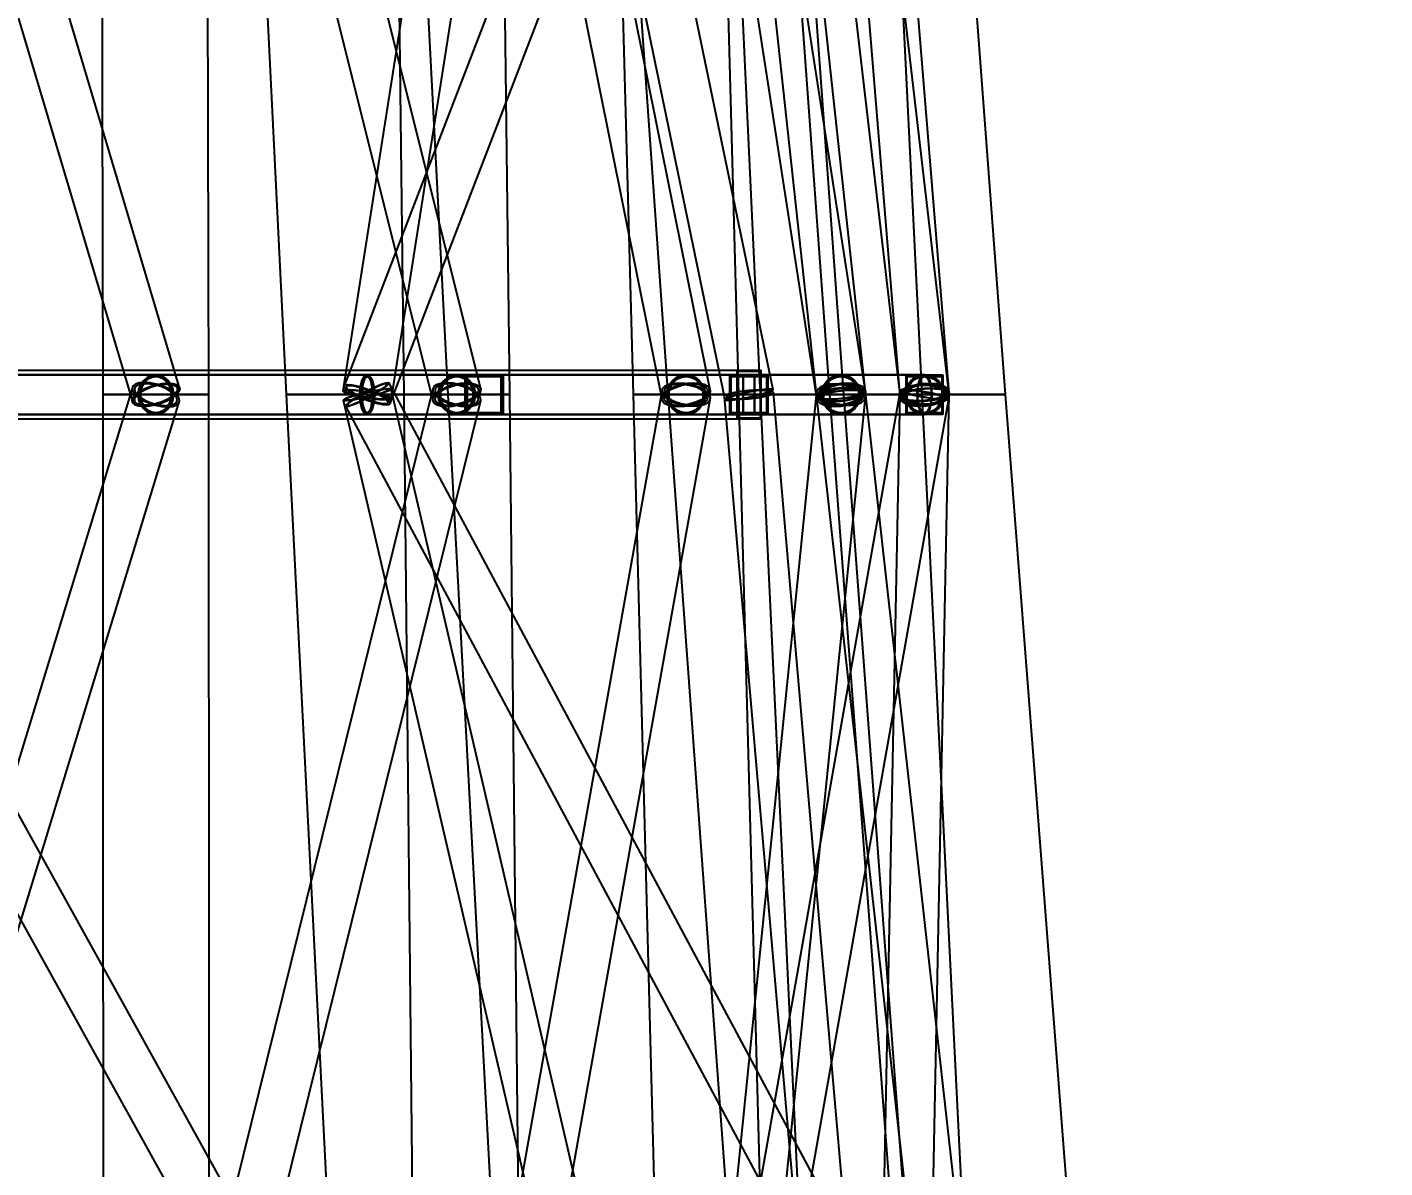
# Model space of a CAD drawing. Header units: millimetres. Extents: x -123812 to 252100, y -3000 to 639000.
# Drawn here: x 16293 to 30272, y 92040 to 103783 of the extents above; entities that cross this region are included whole.
import ezdxf

# ---------------------------------------------------------------- set-up
doc = ezdxf.new("R2010")
doc.units = ezdxf.units.MM
doc.layers.add('D-STR-DIM', color=7, linetype='Continuous', lineweight=13)
doc.layers.add('D-STR-STRC', color=7, linetype='Continuous', lineweight=25)
doc.styles.add('OpenSansCondensed-Light', font='OpenSansCondensed-Light.ttf')
doc.styles.add('TOWER_UNICODE', font='Arial Unicode.ttf')
doc.dimstyles.new('EZDXF', dxfattribs={"dimtxt": 0.25, "dimasz": 0.175, "dimexe": 0.375, "dimexo": 0.125, "dimgap": 0.1, "dimtad": 1, "dimlfac": 100, "dimzin": 12, "dimdsep": 46, "dimtxsty": 'OpenSansCondensed-Light', "dimblk": 'ARCHTICK', "dimcen": 2.5, "dimazin": 3, "dimtfac": 0.5, "dimtmove": 2, "dimatfit": 3})

# ---------------------------------------------------------------- blocks, each defined once
blk = doc.blocks.new('_ARCHTICK')
at = {"color": 0, "linetype": 'BYBLOCK', "const_width": 0.15}
blk.add_lwpolyline([(-0.5, -0.5), (0.5, 0.5)], dxfattribs=at)

msp = doc.modelspace()

# ---------------------------------------------------------------- linework, layer by layer
at = {"layer": 'D-STR-STRC'}
for points in [[(18295, 124949), (23475.3, 99949), (23483.8, 99943.7), (23508.7, 99942.2), (23548.2, 99944.6), (23599.7, 99950.8), (23659.7, 99960.3), (23724.1, 99972.6), (23788.5, 99986.7), (23848.5, 100001.7), (23900, 100016.7), (23939.6, 100030.4), (23964.4, 100042.1), (23972.9, 100051), (18792.5, 125051)], [(23466.9, 125038.7), (19543.7, 100038.7), (19552.3, 100028.6), (19577.4, 100016.5), (19617.2, 100003.4), (19669.2, 99990), (19729.8, 99977.3), (19794.7, 99966.1), (19859.7, 99957.2), (19920.2, 99951.3), (19972.2, 99948.7), (20012.1, 99949.5), (20037.1, 99953.9), (20045.7, 99961.3), (23968.9, 124961.3)], [(21705.4, 124973.3), (24421, 99973.3), (24429.6, 99963.6), (24454.8, 99956.5), (24494.9, 99952.3), (24547.3, 99951.3), (24608.2, 99953.7), (24673.5, 99959.2), (24738.9, 99967.5), (24799.8, 99978.1), (24852.1, 99990.1), (24892.2, 100002.8), (24917.5, 100015.3), (24926.1, 100026.7), (22210.5, 125026.7)], [(23230.1, 124980.7), (25279.3, 99980.7), (25287.9, 99963.9), (25313.2, 99949.6), (25353.5, 99938.7), (25405.9, 99931.9), (25467, 99929.8), (25532.5, 99932.5), (25598, 99939.8), (25659.1, 99951.2), (25711.6, 99965.9), (25751.8, 99983), (25777.1, 100001.2), (25785.7, 100019.3), (23736.5, 125019.3)], [(13650.5, 112440.1), (17373.6, 99940.1), (17381.2, 99915.3), (17405.1, 99896.3), (17443.5, 99884.3), (17493.9, 99880.2), (17552.7, 99884.3), (17616.1, 99896.3), (17679.6, 99915.3), (17738.9, 99940.1), (17790.1, 99969), (17829.6, 100000), (17854.7, 100031), (17863.7, 100059.9), (14140.7, 112559.9)], [(17343.7, 112438.9), (20470.1, 99938.9), (20485, 99913.5), (20515.7, 99894.1), (20560.2, 99881.9), (20615.2, 99877.7), (20677.2, 99881.9), (20741.9, 99894.1), (20804.8, 99913.5), (20861.8, 99938.9), (20908.8, 99968.3), (20942.7, 100000), (20961.3, 100031.7), (20963.1, 100061.1), (17836.8, 112561.1)], [(24372.7, 112589.9), (19557.3, 100089.9), (19562.1, 100073.4), (19582.9, 100051.9), (19618, 100026.9), (19665.2, 100000), (19721.3, 99973.1), (19782.3, 99948.1), (19844.2, 99926.6), (19902.7, 99910.1), (19953.8, 99899.7), (19994.1, 99896.2), (20020.9, 99899.7), (20032.2, 99910.1), (24847.6, 112410.1)], [(20319.3, 112438.4), (22831.6, 99938.4), (22852.6, 99912.9), (22888.8, 99893.4), (22937.8, 99881.1), (22996.3, 99876.9), (23060.4, 99881.1), (23125.5, 99893.4), (23187.3, 99912.9), (23241.6, 99938.4), (23284.7, 99968.1), (23313.6, 100000), (23326.4, 100031.9), (23322.2, 100061.6), (20809.8, 112561.6)], [(22483.8, 112468.4), (24421.9, 99968.4), (24431.1, 99938.9), (24456.8, 99913.5), (24497.3, 99894.1), (24549.7, 99881.9), (24610.7, 99877.7), (24675.9, 99881.9), (24740.9, 99894.1), (24801.4, 99913.5), (24853.1, 99938.9), (24892.6, 99968.4), (24917.2, 100000), (24925.2, 100031.6), (22987.1, 112531.6)], [(23822.4, 112469), (25280.4, 99969), (25293.4, 99940.2), (25322.6, 99915.4), (25366.2, 99896.4), (25421.1, 99884.4), (25483.6, 99880.3), (25549.4, 99884.4), (25614.1, 99896.4), (25673.2, 99915.4), (25722.7, 99940.2), (25759.3, 99969), (25780.4, 100000), (25784.6, 100031), (24326.6, 112531)], [(20668.9, 87620.9), (13739.3, 100120.9), (13733.2, 100125.2), (13712.3, 100120.9), (13678.1, 100108.4), (13632.9, 100088.5), (13579.8, 100062.6), (13522.4, 100032.4), (13464.7, 100000), (13410.5, 99967.6), (13363.5, 99937.4), (13327, 99911.5), (13303.5, 99891.6), (13294.5, 99879.1), (20224, 87379.1)], [(13516.9, 99796.8), (19794.7, 99796.8), (19809.1, 99803.7), (19822.4, 99824), (19833.9, 99856.3), (19842.7, 99898.4), (19848.3, 99947.4), (19850.2, 100000), (19848.3, 100052.6), (19842.7, 100101.6), (19833.9, 100143.7), (19822.4, 100176), (19809.1, 100196.3), (19794.7, 100203.2), (13516.9, 100203.2)], [(14045.1, 87437.6), (17863.5, 99937.6), (17855.9, 99967.7), (17832.2, 100000), (17794, 100032.3), (17743.8, 100062.4), (17685.1, 100088.3), (17621.8, 100108.1), (17558.3, 100120.6), (17499, 100124.9), (17447.8, 100120.6), (17408.2, 100108.1), (17383, 100088.3), (17373.8, 100062.4), (13555.5, 87562.4)], [(13859.3, 99796.8), (17618.6, 99796.8), (17662.6, 99803.7), (17703.7, 99824), (17738.9, 99856.3), (17765.9, 99898.4), (17782.9, 99947.4), (17788.7, 100000), (17782.9, 100052.6), (17765.9, 100101.6), (17738.9, 100143.7), (17703.7, 100176), (17662.6, 100196.3), (17618.6, 100203.2), (13859.3, 100203.2)], [(17870.1, 87438.8), (20963.1, 99938.8), (20961.6, 99968.3), (20943.4, 100000), (20909.7, 100031.7), (20862.9, 100061.2), (20806.1, 100086.5), (20743.2, 100105.9), (20678.5, 100118.1), (20616.3, 100122.3), (20561.1, 100118.1), (20516.4, 100105.9), (20485.3, 100086.5), (20470.1, 100061.2), (17377, 87561.2)], [(26709.4, 87618.8), (20019, 100118.8), (20009.5, 100123), (19985.4, 100118.8), (19948.3, 100106.5), (19900.7, 100087), (19845.8, 100061.5), (19787.5, 100031.8), (19729.7, 100000), (19676.3, 99968.2), (19631, 99938.5), (19596.9, 99913), (19576.2, 99893.5), (19570.4, 99881.2), (26260.7, 87381.2)], [(21100.2, 87469.4), (23327.4, 99969.4), (23315.9, 100000), (23288, 100030.6), (23245.7, 100059.1), (23192, 100083.6), (23130.4, 100102.4), (23065.1, 100114.2), (23000.7, 100118.2), (22941.4, 100114.2), (22891.4, 100102.4), (22854, 100083.6), (22831.8, 100059.1), (22826.4, 100030.6), (20599.1, 87530.6)], [(23662, 87470.8), (24925.7, 99970.8), (24922.2, 100000), (24901.7, 100029.2), (24865.6, 100056.3), (24816.4, 100079.6), (24757.6, 100097.5), (24692.9, 100108.8), (24627, 100112.6), (24564.2, 100108.8), (24508.9, 100097.5), (24464.8, 100079.6), (24434.9, 100056.3), (24421.3, 100029.2), (23157.6, 87529.2)], [(25534.2, 87500), (25786.3, 100000), (25775, 100027.4), (25747.2, 100052.9), (25704.8, 100074.9), (25650.6, 100091.7), (25588.4, 100102.3), (25522.4, 100105.9), (25457, 100102.3), (25396.8, 100091.7), (25345.9, 100074.9), (25307.7, 100052.9), (25284.8, 100027.4), (25278.7, 100000), (25026.7, 87500)], [(25858.5, 75057.1), (20042.2, 100057.1), (20033.7, 100061.1), (20009, 100061), (19969.7, 100056.7), (19918.4, 100048.5), (19858.8, 100037), (19794.7, 100023), (19730.7, 100007.5), (19671, 99991.4), (19619.7, 99975.9), (19580.4, 99962.1), (19555.7, 99950.8), (19547.3, 99942.9), (25363.6, 74942.9)], [(21365.9, 74956.4), (25782.7, 99956.4), (25774.2, 99965.7), (25749.2, 99977.2), (25709.4, 99990.4), (25657.6, 100004.1), (25597.3, 100017.7), (25532.5, 100030), (25467.8, 100040.2), (25407.4, 100047.7), (25355.6, 100052), (25315.8, 100052.7), (25290.8, 100049.9), (25282.3, 100043.6), (20865.5, 75043.6)], [(26148.3, 75021.4), (23977.2, 100021.4), (23968.6, 100031.7), (23943.3, 100039.9), (23903.1, 100045.3), (23850.7, 100047.7), (23789.6, 100046.8), (23724.1, 100042.7), (23658.6, 100035.7), (23597.6, 100026.3), (23545.2, 100015.1), (23504.9, 100002.9), (23479.7, 99990.4), (23471, 99978.6), (25642.1, 74978.6)], [(27720.4, 75026), (24926.1, 100026), (24917.5, 100043.5), (24892.2, 100057.9), (24852.1, 100068.4), (24799.8, 100074.3), (24738.9, 100075), (24673.5, 100070.7), (24608.2, 100061.6), (24547.3, 100048.2), (24495, 100031.6), (24454.8, 100012.8), (24429.6, 99993.2), (24421, 99974), (27215.3, 74974)]]:
    msp.add_lwpolyline(points, dxfattribs=at)
for points in [[(17046.1, 112500), (17073.3, 100000), (18163.9, 100000), (18134.4, 112500)], [(18343, 112500), (18960.7, 100000), (20628.7, 100000), (19977.9, 112500)], [(20020.4, 112500), (20171.3, 100000), (21261.9, 100000), (21108.7, 112500)], [(22008.5, 112500), (22890.2, 100000), (24558.1, 100000), (23643.4, 112500)], [(22191.3, 112500), (22531.6, 100000), (23622.2, 100000), (23279.6, 112500)], [(23257, 112500), (23839.6, 100000), (25507.5, 100000), (24892, 112500)], [(23792.7, 112500), (24698.5, 100000), (26366.5, 100000), (25427.6, 112500)], [(5244.4, 99750), (23849.1, 99750), (23849.1, 100250), (5244.4, 100250)], [(23849.1, 100250), (23599.1, 100250), (23599.1, 99750), (23849.1, 99750)], [(23843.1, 100238), (23605.1, 100238), (23605.1, 99762), (23843.1, 99762)], [(12242, 99800), (23781.9, 99800), (23781.9, 100200), (12242, 100200)], [(15628.8, 99800), (21180.4, 99800), (21180.4, 100200), (15628.8, 100200)], [(17829.6, 100000), (17790.1, 99969), (17738.9, 99940.1), (17679.6, 99915.3), (17616.1, 99896.3), (17552.7, 99884.3), (17493.9, 99880.2), (17443.5, 99884.3), (17405.1, 99896.3), (17381.2, 99915.3), (17373.6, 99940.1), (17382.6, 99969), (17407.7, 100000), (17447.2, 100031), (17498.3, 100059.9), (17557.7, 100084.7), (17621.2, 100103.7), (17684.5, 100115.7), (17743.4, 100119.8), (17793.7, 100115.7), (17832.2, 100103.7), (17856, 100084.7), (17863.7, 100059.9), (17854.7, 100031)], [(17405, 100000), (17443.3, 99967.7), (17493.5, 99937.6), (17552.2, 99911.7), (17615.5, 99891.9), (17678.9, 99879.4), (17738.3, 99875.1), (17789.5, 99879.4), (17829.1, 99891.9), (17854.3, 99911.7), (17863.5, 99937.6), (17855.9, 99967.7), (17832.2, 100000), (17794, 100032.3), (17743.8, 100062.4), (17685.1, 100088.3), (17621.8, 100108.1), (17558.3, 100120.6), (17499, 100124.9), (17447.8, 100120.6), (17408.2, 100108.1), (17383, 100088.3), (17373.8, 100062.4), (17381.3, 100032.3)], [(17808.8, 100000), (17773.2, 99972.1), (17727.1, 99946), (17673.6, 99923.6), (17616.3, 99906.5), (17559.2, 99895.7), (17506.2, 99892), (17460.8, 99895.7), (17426.1, 99906.5), (17404.6, 99923.6), (17397.7, 99946), (17405.8, 99972.1), (17428.4, 100000), (17464, 100027.9), (17510.2, 100054), (17563.7, 100076.4), (17621, 100093.5), (17678.1, 100104.3), (17731.1, 100108), (17776.5, 100104.3), (17811.1, 100093.5), (17832.7, 100076.4), (17839.6, 100054), (17831.5, 100027.9)], [(17426, 100000), (17460.5, 99970.9), (17505.8, 99943.7), (17558.7, 99920.4), (17615.8, 99902.5), (17673, 99891.2), (17726.5, 99887.4), (17772.7, 99891.2), (17808.4, 99902.5), (17831.1, 99920.4), (17839.4, 99943.7), (17832.6, 99970.9), (17811.2, 100000), (17776.7, 100029.1), (17731.5, 100056.3), (17678.5, 100079.6), (17621.5, 100097.5), (17564.3, 100108.8), (17510.7, 100112.6), (17464.6, 100108.8), (17428.9, 100097.5), (17406.2, 100079.6), (17397.9, 100056.3), (17404.7, 100029.1)], [(17437.3, 100000), (17443.5, 99947.4), (17461.6, 99898.4), (17490.4, 99856.3), (17528, 99824), (17571.7, 99803.7), (17618.6, 99796.8), (20716.6, 99796.8), (20763.5, 99803.7), (20807.3, 99824), (20844.8, 99856.3), (20873.7, 99898.4), (20891.8, 99947.4), (20897.9, 100000), (20891.8, 100052.6), (20873.7, 100101.6), (20844.8, 100143.7), (20807.3, 100176), (20763.5, 100196.3), (20716.6, 100203.2), (17618.6, 100203.2), (17571.7, 100196.3), (17528, 100176), (17490.4, 100143.7), (17461.6, 100101.6), (17443.5, 100052.6)], [(17800, 100000), (17793.8, 99947.4), (17775.7, 99898.4), (17746.9, 99856.3), (17709.3, 99824), (17665.6, 99803.7), (17618.6, 99796.8), (17571.7, 99803.7), (17528, 99824), (17490.4, 99856.3), (17461.6, 99898.4), (17443.5, 99947.4), (17437.3, 100000), (17443.5, 100052.6), (17461.6, 100101.6), (17490.4, 100143.7), (17528, 100176), (17571.7, 100196.3), (17618.6, 100203.2), (17665.6, 100196.3), (17709.3, 100176), (17746.9, 100143.7), (17775.7, 100101.6), (17793.8, 100052.6)], [(17788.7, 100000), (17782.9, 99947.4), (17765.9, 99898.4), (17738.9, 99856.3), (17703.7, 99824), (17662.6, 99803.7), (17618.6, 99796.8), (17574.6, 99803.7), (17533.6, 99824), (17498.4, 99856.3), (17471.4, 99898.4), (17454.4, 99947.4), (17448.6, 100000), (17454.4, 100052.6), (17471.4, 100101.6), (17498.4, 100143.7), (17533.6, 100176), (17574.6, 100196.3), (17618.6, 100203.2), (17662.6, 100196.3), (17703.7, 100176), (17738.9, 100143.7), (17765.9, 100101.6), (17782.9, 100052.6)], [(17785.7, 100000), (17780, 99951.5), (17763.3, 99906.4), (17736.8, 99867.6), (17702.2, 99837.9), (17661.9, 99819.2), (17618.6, 99812.8), (17575.4, 99819.2), (17535.1, 99837.9), (17500.5, 99867.6), (17473.9, 99906.4), (17457.3, 99951.5), (17451.6, 100000), (17457.3, 100048.5), (17473.9, 100093.6), (17500.5, 100132.4), (17535.1, 100162.1), (17575.4, 100180.8), (17618.6, 100187.2), (17661.9, 100180.8), (17702.2, 100162.1), (17736.8, 100132.4), (17763.3, 100093.6), (17780, 100048.5)], [(17775.3, 100000), (17770, 99951.5), (17754.3, 99906.4), (17729.4, 99867.6), (17697, 99837.9), (17659.2, 99819.2), (17618.6, 99812.8), (17578.1, 99819.2), (17540.3, 99837.9), (17507.9, 99867.6), (17483, 99906.4), (17467.3, 99951.5), (17462, 100000), (17467.3, 100048.5), (17483, 100093.6), (17507.9, 100132.4), (17540.3, 100162.1), (17578.1, 100180.8), (17618.6, 100187.2), (17659.2, 100180.8), (17697, 100162.1), (17729.4, 100132.4), (17754.3, 100093.6), (17770, 100048.5)], [(19924.2, 100000), (19971.4, 99973.1), (20006.6, 99948.1), (20027.3, 99926.6), (20032.2, 99910.1), (20020.9, 99899.7), (19994.1, 99896.2), (19953.8, 99899.7), (19902.7, 99910.1), (19844.2, 99926.6), (19782.3, 99948.1), (19721.3, 99973.1), (19665.2, 100000), (19618, 100026.9), (19582.9, 100051.9), (19562.1, 100073.4), (19557.3, 100089.9), (19568.6, 100100.3), (19595.3, 100103.8), (19635.6, 100100.3), (19686.7, 100089.9), (19745.2, 100073.4), (19807.1, 100051.9), (19868.2, 100026.9)], [(19729.7, 100000), (19676.3, 99968.2), (19631, 99938.5), (19596.9, 99913), (19576.2, 99893.5), (19570.4, 99881.2), (19579.9, 99877), (19604, 99881.2), (19641.2, 99893.5), (19688.8, 99913), (19743.6, 99938.5), (19801.9, 99968.2), (19859.7, 100000), (19913.1, 100031.8), (19958.4, 100061.5), (19992.6, 100087), (20013.2, 100106.5), (20019, 100118.8), (20009.5, 100123), (19985.4, 100118.8), (19948.3, 100106.5), (19900.7, 100087), (19845.8, 100061.5), (19787.5, 100031.8)], [(19911.5, 100000), (19954, 99975.8), (19985.7, 99953.2), (20004.4, 99933.8), (20008.8, 99918.9), (19998.6, 99909.6), (19974.5, 99906.4), (19938.2, 99909.6), (19892.1, 99918.9), (19839.3, 99933.8), (19783.5, 99953.2), (19728.5, 99975.8), (19678, 100000), (19635.4, 100024.2), (19603.7, 100046.8), (19585, 100066.2), (19580.6, 100081.1), (19590.8, 100090.4), (19614.9, 100093.6), (19651.2, 100090.4), (19697.4, 100081.1), (19750.1, 100066.2), (19805.9, 100046.8), (19860.9, 100024.2)], [(19736.1, 100000), (19688, 99971.3), (19647.1, 99944.5), (19616.3, 99921.6), (19597.7, 99903.9), (19592.5, 99892.9), (19601, 99889.1), (19622.8, 99892.9), (19656.3, 99903.9), (19699.2, 99921.6), (19748.6, 99944.5), (19801.2, 99971.3), (19853.3, 100000), (19901.4, 100028.7), (19942.3, 100055.5), (19973.1, 100078.4), (19991.7, 100096.1), (19997, 100107.1), (19988.4, 100110.9), (19966.6, 100107.1), (19933.1, 100096.1), (19890.2, 100078.4), (19840.8, 100055.5), (19788.2, 100028.7)], [(19718.5, 100000), (19721.1, 99947.4), (19728.7, 99898.4), (19740.8, 99856.3), (19756.6, 99824), (19775, 99803.7), (19794.7, 99796.8), (25532.5, 99796.8), (25552.2, 99803.7), (25570.6, 99824), (25586.4, 99856.3), (25598.5, 99898.4), (25606.1, 99947.4), (25608.7, 100000), (25606.1, 100052.6), (25598.5, 100101.6), (25586.4, 100143.7), (25570.6, 100176), (25552.2, 100196.3), (25532.5, 100203.2), (19794.7, 100203.2), (19775, 100196.3), (19756.6, 100176), (19740.8, 100143.7), (19728.7, 100101.6), (19721.1, 100052.6)], [(19870.9, 100000), (19868.3, 99947.4), (19860.7, 99898.4), (19848.6, 99856.3), (19832.8, 99824), (19814.4, 99803.7), (19794.7, 99796.8), (19775, 99803.7), (19756.6, 99824), (19740.8, 99856.3), (19728.7, 99898.4), (19721.1, 99947.4), (19718.5, 100000), (19721.1, 100052.6), (19728.7, 100101.6), (19740.8, 100143.7), (19756.6, 100176), (19775, 100196.3), (19794.7, 100203.2), (19814.4, 100196.3), (19832.8, 100176), (19848.6, 100143.7), (19860.7, 100101.6), (19868.3, 100052.6)], [(19864.9, 100000), (19862.5, 99951.5), (19855.5, 99906.4), (19844.3, 99867.6), (19829.8, 99837.9), (19812.9, 99819.2), (19794.7, 99812.8), (19776.5, 99819.2), (19759.6, 99837.9), (19745.1, 99867.6), (19733.9, 99906.4), (19726.9, 99951.5), (19724.5, 100000), (19726.9, 100048.5), (19733.9, 100093.6), (19745.1, 100132.4), (19759.6, 100162.1), (19776.5, 100180.8), (19794.7, 100187.2), (19812.9, 100180.8), (19829.8, 100162.1), (19844.3, 100132.4), (19855.5, 100093.6), (19862.5, 100048.5)], [(19850.2, 100000), (19848.3, 99947.4), (19842.7, 99898.4), (19833.9, 99856.3), (19822.4, 99824), (19809.1, 99803.7), (19794.7, 99796.8), (19780.4, 99803.7), (19767, 99824), (19755.5, 99856.3), (19746.7, 99898.4), (19741.1, 99947.4), (19739.3, 100000), (19741.1, 100052.6), (19746.7, 100101.6), (19755.5, 100143.7), (19767, 100176), (19780.4, 100196.3), (19794.7, 100203.2), (19809.1, 100196.3), (19822.4, 100176), (19833.9, 100143.7), (19842.7, 100101.6), (19848.3, 100052.6)], [(19845.8, 100000), (19844.1, 99951.5), (19839, 99906.4), (19830.8, 99867.6), (19820.3, 99837.9), (19807.9, 99819.2), (19794.7, 99812.8), (19781.5, 99819.2), (19769.2, 99837.9), (19758.6, 99867.6), (19750.5, 99906.4), (19745.4, 99951.5), (19743.6, 100000), (19745.4, 100048.5), (19750.5, 100093.6), (19758.6, 100132.4), (19769.2, 100162.1), (19781.5, 100180.8), (19794.7, 100187.2), (19807.9, 100180.8), (19820.3, 100162.1), (19830.8, 100132.4), (19839, 100093.6), (19844.1, 100048.5)], [(20489.8, 100000), (20523.5, 99968.3), (20570.3, 99938.8), (20627.1, 99913.5), (20690, 99894.1), (20754.7, 99881.9), (20816.8, 99877.7), (20872.1, 99881.9), (20916.8, 99894.1), (20947.8, 99913.5), (20963.1, 99938.8), (20961.6, 99968.3), (20943.4, 100000), (20909.7, 100031.7), (20862.9, 100061.2), (20806.1, 100086.5), (20743.2, 100105.9), (20678.5, 100118.1), (20616.3, 100122.3), (20561.1, 100118.1), (20516.4, 100105.9), (20485.3, 100086.5), (20470.1, 100061.2), (20471.6, 100031.7)], [(20942.7, 100000), (20908.8, 99968.3), (20861.8, 99938.9), (20804.8, 99913.5), (20741.9, 99894.1), (20677.2, 99881.9), (20615.2, 99877.7), (20560.2, 99881.9), (20515.7, 99894.1), (20485, 99913.5), (20470.1, 99938.9), (20471.9, 99968.3), (20490.5, 100000), (20524.4, 100031.7), (20571.4, 100061.1), (20628.4, 100086.5), (20691.3, 100105.9), (20756, 100118.1), (20818, 100122.3), (20873, 100118.1), (20917.5, 100105.9), (20948.2, 100086.5), (20963.1, 100061.1), (20961.3, 100031.7)], [(20512.1, 100000), (20542.5, 99971.5), (20584.7, 99944.9), (20635.9, 99922), (20692.6, 99904.5), (20751, 99893.5), (20807, 99889.7), (20856.8, 99893.5), (20897.1, 99904.5), (20925.1, 99922), (20938.9, 99944.9), (20937.5, 99971.5), (20921.1, 100000), (20890.7, 100028.5), (20848.5, 100055.1), (20797.3, 100078), (20740.6, 100095.5), (20682.2, 100106.5), (20626.2, 100110.3), (20576.4, 100106.5), (20536.1, 100095.5), (20508.1, 100078), (20494.3, 100055.1), (20495.7, 100028.5)], [(20920.5, 100000), (20889.9, 99971.5), (20847.5, 99944.9), (20796.1, 99922), (20739.4, 99904.5), (20681.1, 99893.5), (20625.2, 99889.7), (20575.5, 99893.5), (20535.5, 99904.5), (20507.8, 99922), (20494.3, 99944.9), (20496, 99971.5), (20512.7, 100000), (20543.3, 100028.5), (20585.7, 100055.1), (20637, 100078), (20693.8, 100095.5), (20752.1, 100106.5), (20808, 100110.3), (20857.6, 100106.5), (20897.7, 100095.5), (20925.4, 100078), (20938.9, 100055.1), (20937.2, 100028.5)], [(20526.2, 100000), (20532.7, 99947.4), (20551.7, 99898.4), (20582, 99856.3), (20621.4, 99824), (20667.3, 99803.7), (20716.6, 99796.8), (23076.9, 99796.8), (23126.2, 99803.7), (23172.1, 99824), (23211.5, 99856.3), (23241.8, 99898.4), (23260.8, 99947.4), (23267.3, 100000), (23260.8, 100052.6), (23241.8, 100101.6), (23211.5, 100143.7), (23172.1, 100176), (23126.2, 100196.3), (23076.9, 100203.2), (20716.6, 100203.2), (20667.3, 100196.3), (20621.4, 100176), (20582, 100143.7), (20551.7, 100101.6), (20532.7, 100052.6)], [(20907, 100000), (20900.5, 99947.4), (20881.5, 99898.4), (20851.2, 99856.3), (20811.8, 99824), (20765.9, 99803.7), (20716.6, 99796.8), (20667.3, 99803.7), (20621.4, 99824), (20582, 99856.3), (20551.7, 99898.4), (20532.7, 99947.4), (20526.2, 100000), (20532.7, 100052.6), (20551.7, 100101.6), (20582, 100143.7), (20621.4, 100176), (20667.3, 100196.3), (20716.6, 100203.2), (20765.9, 100196.3), (20811.8, 100176), (20851.2, 100143.7), (20881.5, 100101.6), (20900.5, 100052.6)], [(20897.9, 100000), (20891.8, 99947.4), (20873.7, 99898.4), (20844.8, 99856.3), (20807.3, 99824), (20763.5, 99803.7), (20716.6, 99796.8), (20669.7, 99803.7), (20625.9, 99824), (20588.4, 99856.3), (20559.5, 99898.4), (20541.4, 99947.4), (20535.2, 100000), (20541.4, 100052.6), (20559.5, 100101.6), (20588.4, 100143.7), (20625.9, 100176), (20669.7, 100196.3), (20716.6, 100203.2), (20763.5, 100196.3), (20807.3, 100176), (20844.8, 100143.7), (20873.7, 100101.6), (20891.8, 100052.6)], [(20892, 100000), (20886, 99951.5), (20868.5, 99906.4), (20840.6, 99867.6), (20804.3, 99837.9), (20762, 99819.2), (20716.6, 99812.8), (20671.2, 99819.2), (20628.9, 99837.9), (20592.6, 99867.6), (20564.7, 99906.4), (20547.2, 99951.5), (20541.2, 100000), (20547.2, 100048.5), (20564.7, 100093.6), (20592.6, 100132.4), (20628.9, 100162.1), (20671.2, 100180.8), (20716.6, 100187.2), (20762, 100180.8), (20804.3, 100162.1), (20840.6, 100132.4), (20868.5, 100093.6), (20886, 100048.5)], [(20883.7, 100000), (20878, 99951.5), (20861.3, 99906.4), (20834.7, 99867.6), (20800.1, 99837.9), (20759.8, 99819.2), (20716.6, 99812.8), (20673.4, 99819.2), (20633.1, 99837.9), (20598.5, 99867.6), (20571.9, 99906.4), (20555.2, 99951.5), (20549.5, 100000), (20555.2, 100048.5), (20571.9, 100093.6), (20598.5, 100132.4), (20633.1, 100162.1), (20673.4, 100180.8), (20716.6, 100187.2), (20759.8, 100180.8), (20800.1, 100162.1), (20834.7, 100132.4), (20861.3, 100093.6), (20878, 100048.5)], [(20804.2, 99800), (23918.8, 99800), (23918.8, 100200), (20804.2, 100200)], [(20804.2, 100200), (21193.6, 100200), (21193.6, 99800), (20804.2, 99800)], [(20810.6, 99800), (25720.8, 99800), (25720.8, 100200), (20810.6, 100200)], [(20810.6, 100200), (21187.2, 100200), (21187.2, 99800), (20810.6, 99800)], [(20815.9, 100188), (21181.9, 100188), (21181.9, 99812), (20815.9, 99812)], [(20817.4, 100200), (21180.4, 100200), (21180.4, 99800), (20817.4, 99800)], [(20821.9, 100188), (21175.9, 100188), (21175.9, 99812), (20821.9, 99812)], [(20828.3, 100188), (21169.5, 100188), (21169.5, 99812), (20828.3, 99812)], [(22837.9, 100000), (22865.8, 99969.4), (22908.1, 99940.9), (22961.8, 99916.4), (23023.4, 99897.6), (23088.7, 99885.8), (23153.1, 99881.8), (23212.4, 99885.8), (23262.4, 99897.6), (23299.8, 99916.4), (23322, 99940.9), (23327.4, 99969.4), (23315.9, 100000), (23288, 100030.6), (23245.7, 100059.1), (23192, 100083.6), (23130.4, 100102.4), (23065.1, 100114.2), (23000.7, 100118.2), (22941.4, 100114.2), (22891.4, 100102.4), (22854, 100083.6), (22831.8, 100059.1), (22826.4, 100030.6)], [(23313.6, 100000), (23284.7, 99968.1), (23241.6, 99938.4), (23187.3, 99912.9), (23125.5, 99893.4), (23060.4, 99881.1), (22996.3, 99876.9), (22937.8, 99881.1), (22888.8, 99893.4), (22852.6, 99912.9), (22831.6, 99938.4), (22827.4, 99968.1), (22840.2, 100000), (22869.1, 100031.9), (22912.2, 100061.6), (22966.5, 100087.1), (23028.3, 100106.6), (23093.4, 100118.9), (23157.5, 100123.1), (23216, 100118.9), (23265, 100106.6), (23301.2, 100087.1), (23322.2, 100061.6), (23326.4, 100031.9)], [(22861.5, 100000), (22886.6, 99972.4), (22924.7, 99946.7), (22973.1, 99924.7), (23028.7, 99907.7), (23087.5, 99897.1), (23145.6, 99893.4), (23199, 99897.1), (23244.1, 99907.7), (23277.8, 99924.7), (23297.8, 99946.7), (23302.8, 99972.4), (23292.3, 100000), (23267.2, 100027.6), (23229.1, 100053.3), (23180.7, 100075.3), (23125.1, 100092.3), (23066.3, 100102.9), (23008.2, 100106.6), (22954.8, 100102.9), (22909.7, 100092.3), (22876, 100075.3), (22856, 100053.3), (22851, 100027.6)], [(23290.3, 100000), (23264.2, 99971.3), (23225.4, 99944.5), (23176.5, 99921.5), (23120.7, 99903.9), (23062, 99892.8), (23004.3, 99889), (22951.5, 99892.8), (22907.3, 99903.9), (22874.6, 99921.5), (22855.8, 99944.5), (22852, 99971.3), (22863.5, 100000), (22889.6, 100028.7), (22928.4, 100055.5), (22977.4, 100078.5), (23033.1, 100096.1), (23091.8, 100107.2), (23149.5, 100111), (23202.3, 100107.2), (23246.5, 100096.1), (23279.2, 100078.5), (23298, 100055.5), (23301.8, 100028.7)], [(22879.9, 100000), (22886.6, 99947.4), (22906.3, 99898.4), (22937.6, 99856.3), (22978.4, 99824), (23025.9, 99803.7), (23076.9, 99796.8), (24673.5, 99796.8), (24724.5, 99803.7), (24772, 99824), (24812.8, 99856.3), (24844.2, 99898.4), (24863.8, 99947.4), (24870.6, 100000), (24863.8, 100052.6), (24844.2, 100101.6), (24812.8, 100143.7), (24772, 100176), (24724.5, 100196.3), (24673.5, 100203.2), (23076.9, 100203.2), (23025.9, 100196.3), (22978.4, 100176), (22937.6, 100143.7), (22906.3, 100101.6), (22886.6, 100052.6)], [(23273.9, 100000), (23267.2, 99947.4), (23247.5, 99898.4), (23216.2, 99856.3), (23175.4, 99824), (23127.9, 99803.7), (23076.9, 99796.8), (23025.9, 99803.7), (22978.4, 99824), (22937.6, 99856.3), (22906.3, 99898.4), (22886.6, 99947.4), (22879.9, 100000), (22886.6, 100052.6), (22906.3, 100101.6), (22937.6, 100143.7), (22978.4, 100176), (23025.9, 100196.3), (23076.9, 100203.2), (23127.9, 100196.3), (23175.4, 100176), (23216.2, 100143.7), (23247.5, 100101.6), (23267.2, 100052.6)], [(23267.3, 100000), (23260.8, 99947.4), (23241.8, 99898.4), (23211.5, 99856.3), (23172.1, 99824), (23126.2, 99803.7), (23076.9, 99796.8), (23027.6, 99803.7), (22981.7, 99824), (22942.3, 99856.3), (22912, 99898.4), (22893, 99947.4), (22886.5, 100000), (22893, 100052.6), (22912, 100101.6), (22942.3, 100143.7), (22981.7, 100176), (23027.6, 100196.3), (23076.9, 100203.2), (23126.2, 100196.3), (23172.1, 100176), (23211.5, 100143.7), (23241.8, 100101.6), (23260.8, 100052.6)], [(23258.4, 100000), (23252.2, 99951.5), (23234.1, 99906.4), (23205.2, 99867.6), (23167.7, 99837.9), (23123.9, 99819.2), (23076.9, 99812.8), (23029.9, 99819.2), (22986.1, 99837.9), (22948.6, 99867.6), (22919.7, 99906.4), (22901.6, 99951.5), (22895.4, 100000), (22901.6, 100048.5), (22919.7, 100093.6), (22948.6, 100132.4), (22986.1, 100162.1), (23029.9, 100180.8), (23076.9, 100187.2), (23123.9, 100180.8), (23167.7, 100162.1), (23205.2, 100132.4), (23234.1, 100093.6), (23252.2, 100048.5)], [(23252.3, 100000), (23246.3, 99951.5), (23228.8, 99906.4), (23200.9, 99867.6), (23164.6, 99837.9), (23122.3, 99819.2), (23076.9, 99812.8), (23031.5, 99819.2), (22989.2, 99837.9), (22952.9, 99867.6), (22925, 99906.4), (22907.5, 99951.5), (22901.5, 100000), (22907.5, 100048.5), (22925, 100093.6), (22952.9, 100132.4), (22989.2, 100162.1), (23031.5, 100180.8), (23076.9, 100187.2), (23122.3, 100180.8), (23164.6, 100162.1), (23200.9, 100132.4), (23228.8, 100093.6), (23246.3, 100048.5)], [(23529.4, 100200), (23918.8, 100200), (23918.8, 99800), (23529.4, 99800)], [(23541.1, 100188), (23907.2, 100188), (23907.2, 99812), (23541.1, 99812)], [(23666.3, 100200), (23781.9, 100200), (23781.9, 99800), (23666.3, 99800)], [(23669.8, 100188), (23778.5, 100188), (23778.5, 99812), (23669.8, 99812)], [(24424.9, 100000), (24445.4, 99970.8), (24481.5, 99943.7), (24530.6, 99920.4), (24589.5, 99902.5), (24654.1, 99891.2), (24720.1, 99887.4), (24782.8, 99891.2), (24838.1, 99902.5), (24882.2, 99920.4), (24912.1, 99943.7), (24925.7, 99970.8), (24922.2, 100000), (24901.7, 100029.2), (24865.6, 100056.3), (24816.4, 100079.6), (24757.6, 100097.5), (24692.9, 100108.8), (24627, 100112.6), (24564.2, 100108.8), (24508.9, 100097.5), (24464.8, 100079.6), (24434.9, 100056.3), (24421.3, 100029.2)], [(24917.2, 100000), (24892.6, 99968.4), (24853.1, 99938.9), (24801.4, 99913.5), (24740.9, 99894.1), (24675.9, 99881.9), (24610.7, 99877.7), (24549.7, 99881.9), (24497.3, 99894.1), (24456.8, 99913.5), (24431.1, 99938.9), (24421.9, 99968.4), (24429.9, 100000), (24454.4, 100031.6), (24493.9, 100061.1), (24545.7, 100086.5), (24606.1, 100105.9), (24671.2, 100118.1), (24736.4, 100122.3), (24797.3, 100118.1), (24849.8, 100105.9), (24890.3, 100086.5), (24916, 100061.1), (24925.2, 100031.6)], [(24449.4, 100000), (24467.9, 99973.7), (24500.4, 99949.2), (24544.7, 99928.2), (24597.8, 99912.1), (24656, 99901.9), (24715.5, 99898.5), (24772.1, 99901.9), (24821.9, 99912.1), (24861.7, 99928.2), (24888.6, 99949.2), (24900.9, 99973.7), (24897.7, 100000), (24879.2, 100026.3), (24846.7, 100050.8), (24802.4, 100071.8), (24749.3, 100087.9), (24691, 100098.1), (24631.6, 100101.5), (24575, 100098.1), (24525.1, 100087.9), (24485.4, 100071.8), (24458.4, 100050.8), (24446.1, 100026.3)], [(24893.2, 100000), (24871.1, 99971.5), (24835.4, 99944.9), (24788.8, 99922.1), (24734.3, 99904.5), (24675.6, 99893.5), (24616.9, 99889.8), (24561.9, 99893.5), (24514.6, 99904.5), (24478.1, 99922.1), (24454.9, 99944.9), (24446.7, 99971.5), (24453.8, 100000), (24476, 100028.5), (24511.6, 100055.1), (24558.3, 100077.9), (24612.8, 100095.5), (24671.4, 100106.5), (24730.2, 100110.2), (24785.1, 100106.5), (24832.5, 100095.5), (24868.9, 100077.9), (24892.1, 100055.1), (24900.4, 100028.5)], [(24472.3, 100000), (24479.2, 99947.4), (24499.3, 99898.4), (24531.2, 99856.3), (24572.9, 99824), (24621.4, 99803.7), (24673.5, 99796.8), (25532.5, 99796.8), (25584.6, 99803.7), (25633.1, 99824), (25674.8, 99856.3), (25706.8, 99898.4), (25726.9, 99947.4), (25733.7, 100000), (25726.9, 100052.6), (25706.8, 100101.6), (25674.8, 100143.7), (25633.1, 100176), (25584.6, 100196.3), (25532.5, 100203.2), (24673.5, 100203.2), (24621.4, 100196.3), (24572.9, 100176), (24531.2, 100143.7), (24499.3, 100101.6), (24479.2, 100052.6)], [(24874.8, 100000), (24867.9, 99947.4), (24847.8, 99898.4), (24815.8, 99856.3), (24774.1, 99824), (24725.6, 99803.7), (24673.5, 99796.8), (24621.4, 99803.7), (24572.9, 99824), (24531.2, 99856.3), (24499.3, 99898.4), (24479.2, 99947.4), (24472.3, 100000), (24479.2, 100052.6), (24499.3, 100101.6), (24531.2, 100143.7), (24572.9, 100176), (24621.4, 100196.3), (24673.5, 100203.2), (24725.6, 100196.3), (24774.1, 100176), (24815.8, 100143.7), (24847.8, 100101.6), (24867.9, 100052.6)], [(24870.6, 100000), (24863.8, 99947.4), (24844.2, 99898.4), (24812.8, 99856.3), (24772, 99824), (24724.5, 99803.7), (24673.5, 99796.8), (24622.5, 99803.7), (24575, 99824), (24534.2, 99856.3), (24502.9, 99898.4), (24483.2, 99947.4), (24476.5, 100000), (24483.2, 100052.6), (24502.9, 100101.6), (24534.2, 100143.7), (24575, 100176), (24622.5, 100196.3), (24673.5, 100203.2), (24724.5, 100196.3), (24772, 100176), (24812.8, 100143.7), (24844.2, 100101.6), (24863.8, 100052.6)], [(24858.9, 100000), (24852.6, 99951.5), (24834.1, 99906.4), (24804.6, 99867.6), (24766.2, 99837.9), (24721.5, 99819.2), (24673.5, 99812.8), (24625.5, 99819.2), (24580.8, 99837.9), (24542.4, 99867.6), (24513, 99906.4), (24494.5, 99951.5), (24488.1, 100000), (24494.5, 100048.5), (24513, 100093.6), (24542.4, 100132.4), (24580.8, 100162.1), (24625.5, 100180.8), (24673.5, 100187.2), (24721.5, 100180.8), (24766.2, 100162.1), (24804.6, 100132.4), (24834.1, 100093.6), (24852.6, 100048.5)], [(24855, 100000), (24848.9, 99951.5), (24830.7, 99906.4), (24801.9, 99867.6), (24764.3, 99837.9), (24720.5, 99819.2), (24673.5, 99812.8), (24626.6, 99819.2), (24582.8, 99837.9), (24545.2, 99867.6), (24516.3, 99906.4), (24498.2, 99951.5), (24492, 100000), (24498.2, 100048.5), (24516.3, 100093.6), (24545.2, 100132.4), (24582.8, 100162.1), (24626.6, 100180.8), (24673.5, 100187.2), (24720.5, 100180.8), (24764.3, 100162.1), (24801.9, 100132.4), (24830.7, 100093.6), (24848.9, 100048.5)], [(25278.7, 100000), (25290, 99972.6), (25317.8, 99947.1), (25360.3, 99925.1), (25414.4, 99908.3), (25476.6, 99897.7), (25542.7, 99894.1), (25608, 99897.7), (25668.2, 99908.3), (25719.1, 99925.1), (25757.3, 99947.1), (25780.2, 99972.6), (25786.3, 100000), (25775, 100027.4), (25747.2, 100052.9), (25704.8, 100074.9), (25650.6, 100091.7), (25588.4, 100102.3), (25522.4, 100105.9), (25457, 100102.3), (25396.8, 100091.7), (25345.9, 100074.9), (25307.7, 100052.9), (25284.8, 100027.4)], [(25780.4, 100000), (25759.3, 99969), (25722.7, 99940.2), (25673.2, 99915.4), (25614.1, 99896.4), (25549.4, 99884.4), (25483.6, 99880.3), (25421.1, 99884.4), (25366.2, 99896.4), (25322.6, 99915.4), (25293.4, 99940.2), (25280.4, 99969), (25284.6, 100000), (25305.7, 100031), (25342.3, 100059.8), (25391.8, 100084.6), (25450.9, 100103.6), (25515.6, 100115.6), (25581.4, 100119.7), (25643.9, 100115.6), (25698.8, 100103.6), (25742.4, 100084.6), (25771.6, 100059.8), (25784.6, 100031)], [(25303.7, 100000), (25313.9, 99975.3), (25339, 99952.3), (25377.2, 99932.5), (25426, 99917.3), (25482.1, 99907.8), (25541.7, 99904.5), (25600.6, 99907.8), (25654.8, 99917.3), (25700.7, 99932.5), (25735.2, 99952.3), (25755.9, 99975.3), (25761.3, 100000), (25751.1, 100024.7), (25726.1, 100047.7), (25687.8, 100067.5), (25639, 100082.7), (25582.9, 100092.2), (25523.4, 100095.5), (25464.5, 100092.2), (25410.2, 100082.7), (25364.3, 100067.5), (25329.8, 100047.7), (25309.2, 100024.7)], [(25756, 100000), (25736.9, 99972.1), (25704, 99946.1), (25659.3, 99923.7), (25606, 99906.6), (25547.7, 99895.8), (25488.4, 99892.1), (25432.1, 99895.8), (25382.6, 99906.6), (25343.3, 99923.7), (25316.9, 99946.1), (25305.2, 99972.1), (25309, 100000), (25328.1, 100027.9), (25361, 100053.9), (25405.7, 100076.3), (25459, 100093.4), (25517.3, 100104.2), (25576.6, 100107.9), (25632.9, 100104.2), (25682.4, 100093.4), (25721.7, 100076.3), (25748.1, 100053.9), (25759.8, 100027.9)], [(25733.7, 100000), (25726.9, 99947.4), (25706.8, 99898.4), (25674.8, 99856.3), (25633.1, 99824), (25584.6, 99803.7), (25532.5, 99796.8), (25480.4, 99803.7), (25431.9, 99824), (25390.2, 99856.3), (25358.2, 99898.4), (25338.1, 99947.4), (25331.3, 100000), (25338.1, 100052.6), (25358.2, 100101.6), (25390.2, 100143.7), (25431.9, 100176), (25480.4, 100196.3), (25532.5, 100203.2), (25584.6, 100196.3), (25633.1, 100176), (25674.8, 100143.7), (25706.8, 100101.6), (25726.9, 100052.6)], [(25344.2, 100200), (25720.8, 100200), (25720.8, 99800), (25344.2, 99800)], [(25717.9, 100000), (25711.6, 99951.5), (25693.1, 99906.4), (25663.6, 99867.6), (25625.2, 99837.9), (25580.5, 99819.2), (25532.5, 99812.8), (25484.5, 99819.2), (25439.8, 99837.9), (25401.4, 99867.6), (25372, 99906.4), (25353.4, 99951.5), (25347.1, 100000), (25353.4, 100048.5), (25372, 100093.6), (25401.4, 100132.4), (25439.8, 100162.1), (25484.5, 100180.8), (25532.5, 100187.2), (25580.5, 100180.8), (25625.2, 100162.1), (25663.6, 100132.4), (25693.1, 100093.6), (25711.6, 100048.5)], [(25355.5, 100188), (25709.5, 100188), (25709.5, 99812), (25355.5, 99812)], [(25608.7, 100000), (25606.1, 99947.4), (25598.5, 99898.4), (25586.4, 99856.3), (25570.6, 99824), (25552.2, 99803.7), (25532.5, 99796.8), (25512.8, 99803.7), (25494.4, 99824), (25478.6, 99856.3), (25466.5, 99898.4), (25458.9, 99947.4), (25456.3, 100000), (25458.9, 100052.6), (25466.5, 100101.6), (25478.6, 100143.7), (25494.4, 100176), (25512.8, 100196.3), (25532.5, 100203.2), (25552.2, 100196.3), (25570.6, 100176), (25586.4, 100143.7), (25598.5, 100101.6), (25606.1, 100052.6)], [(25602.7, 100000), (25600.3, 99951.5), (25593.3, 99906.4), (25582.1, 99867.6), (25567.6, 99837.9), (25550.7, 99819.2), (25532.5, 99812.8), (25514.3, 99819.2), (25497.4, 99837.9), (25482.9, 99867.6), (25471.7, 99906.4), (25464.7, 99951.5), (25462.3, 100000), (25464.7, 100048.5), (25471.7, 100093.6), (25482.9, 100132.4), (25497.4, 100162.1), (25514.3, 100180.8), (25532.5, 100187.2), (25550.7, 100180.8), (25567.6, 100162.1), (25582.1, 100132.4), (25593.3, 100093.6), (25600.3, 100048.5)], [(17073.3, 100000), (17077, 87500), (18170, 87500), (18163.9, 100000)], [(18163.9, 100000), (18145.4, 100000), (18090.9, 100000), (18004.2, 100000), (17891.3, 100000), (17759.8, 100000), (17618.6, 100000), (17477.5, 100000), (17346, 100000), (17233, 100000), (17146.4, 100000), (17091.9, 100000), (17073.3, 100000), (17091.9, 100000), (17146.4, 100000), (17233, 100000), (17346, 100000), (17477.5, 100000), (17618.6, 100000), (17759.8, 100000), (17891.3, 100000), (18004.2, 100000), (18090.9, 100000), (18145.4, 100000)], [(18960.7, 100000), (19596, 87500), (21296.9, 87500), (20628.7, 100000)], [(20628.7, 100000), (20600.3, 100000), (20516.9, 100000), (20384.4, 100000), (20211.7, 100000), (20010.6, 100000), (19794.7, 100000), (19578.9, 100000), (19377.7, 100000), (19205, 100000), (19072.5, 100000), (18989.2, 100000), (18960.7, 100000), (18989.2, 100000), (19072.5, 100000), (19205, 100000), (19377.7, 100000), (19578.9, 100000), (19794.7, 100000), (20010.6, 100000), (20211.7, 100000), (20384.4, 100000), (20516.9, 100000), (20600.3, 100000)], [(19794.7, 99966.1), (19729.8, 99977.3), (19669.2, 99990), (19617.2, 100003.4), (19577.4, 100016.5), (19552.3, 100028.6), (19543.7, 100038.7), (19552.3, 100046.1), (19577.4, 100050.5), (19617.2, 100051.3), (19669.2, 100048.7), (19729.8, 100042.8), (19794.7, 100033.9), (19859.7, 100022.7), (19920.2, 100010), (19972.2, 99996.6), (20012.1, 99983.5), (20037.1, 99971.4), (20045.7, 99961.3), (20037.1, 99953.9), (20012.1, 99949.5), (19972.2, 99948.7), (19920.2, 99951.3), (19859.7, 99957.2)], [(19794.7, 100023), (19730.7, 100007.5), (19671, 99991.4), (19619.7, 99975.9), (19580.4, 99962.1), (19555.7, 99950.8), (19547.3, 99942.9), (19555.7, 99938.9), (19580.4, 99939), (19619.7, 99943.3), (19671, 99951.5), (19730.7, 99963), (19794.7, 99977), (19858.8, 99992.5), (19918.4, 100008.6), (19969.7, 100024.1), (20009, 100037.9), (20033.7, 100049.2), (20042.2, 100057.1), (20033.7, 100061.1), (20009, 100061), (19969.7, 100056.7), (19918.4, 100048.5), (19858.8, 100037)], [(19794.7, 99969.4), (19736.1, 99979.5), (19681.6, 99991), (19634.7, 100003), (19598.7, 100014.9), (19576.1, 100025.8), (19568.4, 100034.9), (19576.1, 100041.6), (19598.7, 100045.5), (19634.7, 100046.3), (19681.6, 100043.9), (19736.1, 100038.6), (19794.7, 100030.6), (19853.3, 100020.5), (19907.9, 100009), (19954.7, 99997), (19990.7, 99985.1), (20013.3, 99974.2), (20021, 99965.1), (20013.3, 99958.4), (19990.7, 99954.5), (19954.7, 99953.7), (19907.9, 99956.1), (19853.3, 99961.4)], [(19794.7, 100020.8), (19737, 100006.7), (19683.2, 99992.2), (19637, 99978.3), (19601.5, 99965.8), (19579.2, 99955.7), (19571.6, 99948.5), (19579.2, 99944.9), (19601.5, 99945), (19637, 99948.9), (19683.2, 99956.3), (19737, 99966.6), (19794.7, 99979.2), (19852.5, 99993.3), (19906.3, 100007.8), (19952.5, 100021.7), (19987.9, 100034.2), (20010.2, 100044.3), (20017.8, 100051.5), (20010.2, 100055.1), (19987.9, 100055), (19952.5, 100051.1), (19906.3, 100043.7), (19852.5, 100033.4)], [(20171.3, 100000), (20303.2, 87500), (21396.1, 87500), (21261.9, 100000)], [(21261.9, 100000), (21243.3, 100000), (21188.8, 100000), (21102.2, 100000), (20989.2, 100000), (20857.7, 100000), (20716.6, 100000), (20575.5, 100000), (20443.9, 100000), (20331, 100000), (20244.3, 100000), (20189.9, 100000), (20171.3, 100000), (20189.9, 100000), (20244.3, 100000), (20331, 100000), (20443.9, 100000), (20575.5, 100000), (20716.6, 100000), (20857.7, 100000), (20989.2, 100000), (21102.2, 100000), (21188.8, 100000), (21243.3, 100000)], [(22531.6, 100000), (22863.3, 87500), (23956.3, 87500), (23622.2, 100000)], [(23622.2, 100000), (23603.6, 100000), (23549.1, 100000), (23462.5, 100000), (23349.6, 100000), (23218, 100000), (23076.9, 100000), (22935.8, 100000), (22804.2, 100000), (22691.3, 100000), (22604.7, 100000), (22550.2, 100000), (22531.6, 100000), (22550.2, 100000), (22604.7, 100000), (22691.3, 100000), (22804.2, 100000), (22935.8, 100000), (23076.9, 100000), (23218, 100000), (23349.6, 100000), (23462.5, 100000), (23549.1, 100000), (23603.6, 100000)], [(22890.2, 100000), (23802, 87500), (25502.9, 87500), (24558.1, 100000)], [(24558.1, 100000), (24529.7, 100000), (24446.4, 100000), (24313.8, 100000), (24141.1, 100000), (23940, 100000), (23724.1, 100000), (23508.3, 100000), (23307.1, 100000), (23134.4, 100000), (23001.9, 100000), (22918.6, 100000), (22890.2, 100000), (22918.6, 100000), (23001.9, 100000), (23134.4, 100000), (23307.1, 100000), (23508.3, 100000), (23724.1, 100000), (23940, 100000), (24141.1, 100000), (24313.8, 100000), (24446.4, 100000), (24529.7, 100000)], [(23724.1, 100042.7), (23658.6, 100035.7), (23597.6, 100026.3), (23545.2, 100015.1), (23504.9, 100002.9), (23479.7, 99990.4), (23471, 99978.6), (23479.7, 99968.3), (23504.9, 99960.1), (23545.2, 99954.7), (23597.6, 99952.3), (23658.6, 99953.2), (23724.1, 99957.3), (23789.6, 99964.3), (23850.7, 99973.7), (23903.1, 99984.9), (23943.3, 99997.1), (23968.6, 100009.6), (23977.2, 100021.4), (23968.6, 100031.7), (23943.3, 100039.9), (23903.1, 100045.3), (23850.7, 100047.7), (23789.6, 100046.8)], [(23724.1, 100027.4), (23659.7, 100013.3), (23599.7, 99998.3), (23548.2, 99983.3), (23508.7, 99969.6), (23483.8, 99957.9), (23475.3, 99949), (23483.8, 99943.7), (23508.7, 99942.2), (23548.2, 99944.6), (23599.7, 99950.8), (23659.7, 99960.3), (23724.1, 99972.6), (23788.5, 99986.7), (23848.5, 100001.7), (23900, 100016.7), (23939.6, 100030.4), (23964.4, 100042.1), (23972.9, 100051), (23964.4, 100056.3), (23939.6, 100057.8), (23900, 100055.4), (23848.5, 100049.2), (23788.5, 100039.7)], [(23724.1, 100038.5), (23665.1, 100032.2), (23610, 100023.7), (23562.8, 100013.6), (23526.5, 100002.6), (23503.7, 99991.4), (23496, 99980.7), (23503.7, 99971.4), (23526.5, 99964.1), (23562.8, 99959.2), (23610, 99957), (23665.1, 99957.8), (23724.1, 99961.5), (23783.2, 99967.8), (23838.2, 99976.3), (23885.5, 99986.4), (23921.7, 99997.4), (23944.5, 100008.6), (23952.3, 100019.3), (23944.5, 100028.6), (23921.7, 100035.9), (23885.5, 100040.8), (23838.2, 100043), (23783.2, 100042.2)], [(23724.1, 100024.7), (23666.1, 100012), (23612, 99998.4), (23565.5, 99985), (23529.9, 99972.6), (23507.5, 99962), (23499.8, 99954.1), (23507.5, 99949.2), (23529.9, 99947.9), (23565.5, 99950.1), (23612, 99955.6), (23666.1, 99964.2), (23724.1, 99975.3), (23782.2, 99988), (23836.3, 100001.6), (23882.7, 100015), (23918.4, 100027.4), (23940.8, 100038), (23948.4, 100045.9), (23940.8, 100050.8), (23918.4, 100052.1), (23882.7, 100049.9), (23836.3, 100044.4), (23782.2, 100035.8)], [(23839.6, 100000), (24429.9, 87500), (26130.9, 87500), (25507.5, 100000)], [(25507.5, 100000), (25479.1, 100000), (25395.8, 100000), (25263.2, 100000), (25090.5, 100000), (24889.4, 100000), (24673.5, 100000), (24457.7, 100000), (24256.5, 100000), (24083.8, 100000), (23951.3, 100000), (23868, 100000), (23839.6, 100000), (23868, 100000), (23951.3, 100000), (24083.8, 100000), (24256.5, 100000), (24457.7, 100000), (24673.5, 100000), (24889.4, 100000), (25090.5, 100000), (25263.2, 100000), (25395.8, 100000), (25479.1, 100000)], [(24673.5, 99929.3), (24608.2, 99925), (24547.3, 99925.7), (24495, 99931.6), (24454.8, 99942.1), (24429.6, 99956.5), (24421, 99974), (24429.6, 99993.2), (24454.8, 100012.8), (24495, 100031.6), (24547.3, 100048.2), (24608.2, 100061.6), (24673.5, 100070.7), (24738.9, 100075), (24799.8, 100074.3), (24852.1, 100068.4), (24892.2, 100057.9), (24917.5, 100043.5), (24926.1, 100026), (24917.5, 100006.8), (24892.2, 99987.2), (24852.1, 99968.4), (24799.8, 99951.8), (24738.9, 99938.4)], [(24673.5, 100040.8), (24608.2, 100032.5), (24547.3, 100021.9), (24494.9, 100009.9), (24454.8, 99997.2), (24429.6, 99984.7), (24421, 99973.3), (24429.6, 99963.6), (24454.8, 99956.5), (24494.9, 99952.3), (24547.3, 99951.3), (24608.2, 99953.7), (24673.5, 99959.2), (24738.9, 99967.5), (24799.8, 99978.1), (24852.1, 99990.1), (24892.2, 100002.8), (24917.5, 100015.3), (24926.1, 100026.7), (24917.5, 100036.4), (24892.2, 100043.5), (24852.1, 100047.7), (24799.8, 100048.7), (24738.9, 100046.3)], [(24673.5, 99936.2), (24614.6, 99932.3), (24559.7, 99933), (24512.5, 99938.3), (24476.3, 99947.8), (24453.6, 99960.8), (24445.8, 99976.5), (24453.6, 99993.8), (24476.3, 100011.5), (24512.5, 100028.5), (24559.7, 100043.5), (24614.6, 100055.5), (24673.5, 100063.8), (24732.5, 100067.7), (24787.4, 100067), (24834.5, 100061.7), (24870.7, 100052.2), (24893.5, 100039.2), (24901.2, 100023.5), (24893.5, 100006.2), (24870.7, 99988.5), (24834.5, 99971.5), (24787.4, 99956.5), (24732.5, 99944.5)], [(24673.5, 100036.8), (24614.6, 100029.3), (24559.7, 100019.8), (24512.5, 100009), (24476.3, 99997.5), (24453.6, 99986.2), (24445.8, 99975.9), (24453.6, 99967.2), (24476.3, 99960.8), (24512.5, 99957), (24559.7, 99956.1), (24614.6, 99958.3), (24673.5, 99963.2), (24732.5, 99970.7), (24787.4, 99980.2), (24834.5, 99991), (24870.7, 100002.5), (24893.5, 100013.8), (24901.2, 100024.1), (24893.5, 100032.8), (24870.7, 100039.2), (24834.5, 100043), (24787.4, 100043.9), (24732.5, 100041.7)], [(24698.5, 100000), (25634.6, 87500), (27335.5, 87500), (26366.5, 100000)], [(26366.5, 100000), (26338, 100000), (26254.7, 100000), (26122.2, 100000), (25949.5, 100000), (25748.3, 100000), (25532.5, 100000), (25316.7, 100000), (25115.5, 100000), (24942.8, 100000), (24810.3, 100000), (24727, 100000), (24698.5, 100000), (24727, 100000), (24810.3, 100000), (24942.8, 100000), (25115.5, 100000), (25316.7, 100000), (25532.5, 100000), (25748.3, 100000), (25949.5, 100000), (26122.2, 100000), (26254.7, 100000), (26338, 100000)], [(25532.5, 99932.5), (25467, 99929.8), (25405.9, 99931.9), (25353.5, 99938.7), (25313.2, 99949.6), (25287.9, 99963.9), (25279.3, 99980.7), (25287.9, 99998.8), (25313.2, 100017), (25353.5, 100034.1), (25405.9, 100048.8), (25467, 100060.2), (25532.5, 100067.5), (25598, 100070.2), (25659.1, 100068.1), (25711.6, 100061.3), (25751.8, 100050.4), (25777.1, 100036.1), (25785.7, 100019.3), (25777.1, 100001.2), (25751.8, 99983), (25711.6, 99965.9), (25659.1, 99951.2), (25598, 99939.8)], [(25532.5, 99970), (25467.8, 99982.3), (25407.4, 99995.9), (25355.6, 100009.6), (25315.8, 100022.8), (25290.8, 100034.3), (25282.3, 100043.6), (25290.8, 100049.9), (25315.8, 100052.7), (25355.6, 100052), (25407.4, 100047.7), (25467.8, 100040.2), (25532.5, 100030), (25597.3, 100017.7), (25657.6, 100004.1), (25709.4, 99990.4), (25749.2, 99977.2), (25774.2, 99965.7), (25782.7, 99956.4), (25774.2, 99950.1), (25749.2, 99947.3), (25709.4, 99948), (25657.6, 99952.3), (25597.3, 99959.8)], [(25532.5, 99939.2), (25473.4, 99936.8), (25418.4, 99938.6), (25371.1, 99944.7), (25334.8, 99954.5), (25312, 99967.5), (25304.2, 99982.6), (25312, 99998.9), (25334.8, 100015.3), (25371.1, 100030.7), (25418.4, 100044), (25473.4, 100054.2), (25532.5, 100060.8), (25591.6, 100063.2), (25646.6, 100061.4), (25693.9, 100055.3), (25730.2, 100045.5), (25753, 100032.5), (25760.8, 100017.4), (25753, 100001.1), (25730.2, 99984.7), (25693.9, 99969.3), (25646.6, 99956), (25591.6, 99945.8)], [(25532.5, 99973), (25474.1, 99984.1), (25419.7, 99996.3), (25373, 100008.7), (25337.2, 100020.5), (25314.6, 100031), (25306.9, 100039.3), (25314.6, 100044.9), (25337.2, 100047.5), (25373, 100046.9), (25419.7, 100043), (25474.1, 100036.3), (25532.5, 100027), (25590.9, 100015.9), (25645.3, 100003.7), (25692, 99991.3), (25727.8, 99979.5), (25750.4, 99969), (25758.1, 99960.7), (25750.4, 99955.1), (25727.8, 99952.5), (25692, 99953.1), (25645.3, 99957), (25590.9, 99963.7)]]:
    msp.add_lwpolyline(points, close=True, dxfattribs=at)

# ---------------------------------------------------------------- dimensions: what is measured, and where the dimension line sits
at = {"layer": 'D-STR-DIM'}
for base, p2 in [((187000, 0), (0, 450000)), ((250000, 0), (0, 375000)), ((124000, 0), (0, 350000))]:
    msp.add_linear_dim(base=base, p1=(0, 0), p2=p2, angle=90, dimstyle='EZDXF', override={"dimtxt": 8400, "dimasz": 3750, "dimexe": 2100, "dimexo": 1800, "dimgap": 2100, "dimtad": 1, "dimdec": 0, "dimlfac": 1, "dimlunit": 2, "dimtxsty": 'TOWER_UNICODE', "dimclrd": 7, "dimclre": 7, "dimclrt": 7}, dxfattribs=at).render()

doc.saveas('drawing.dxf')
